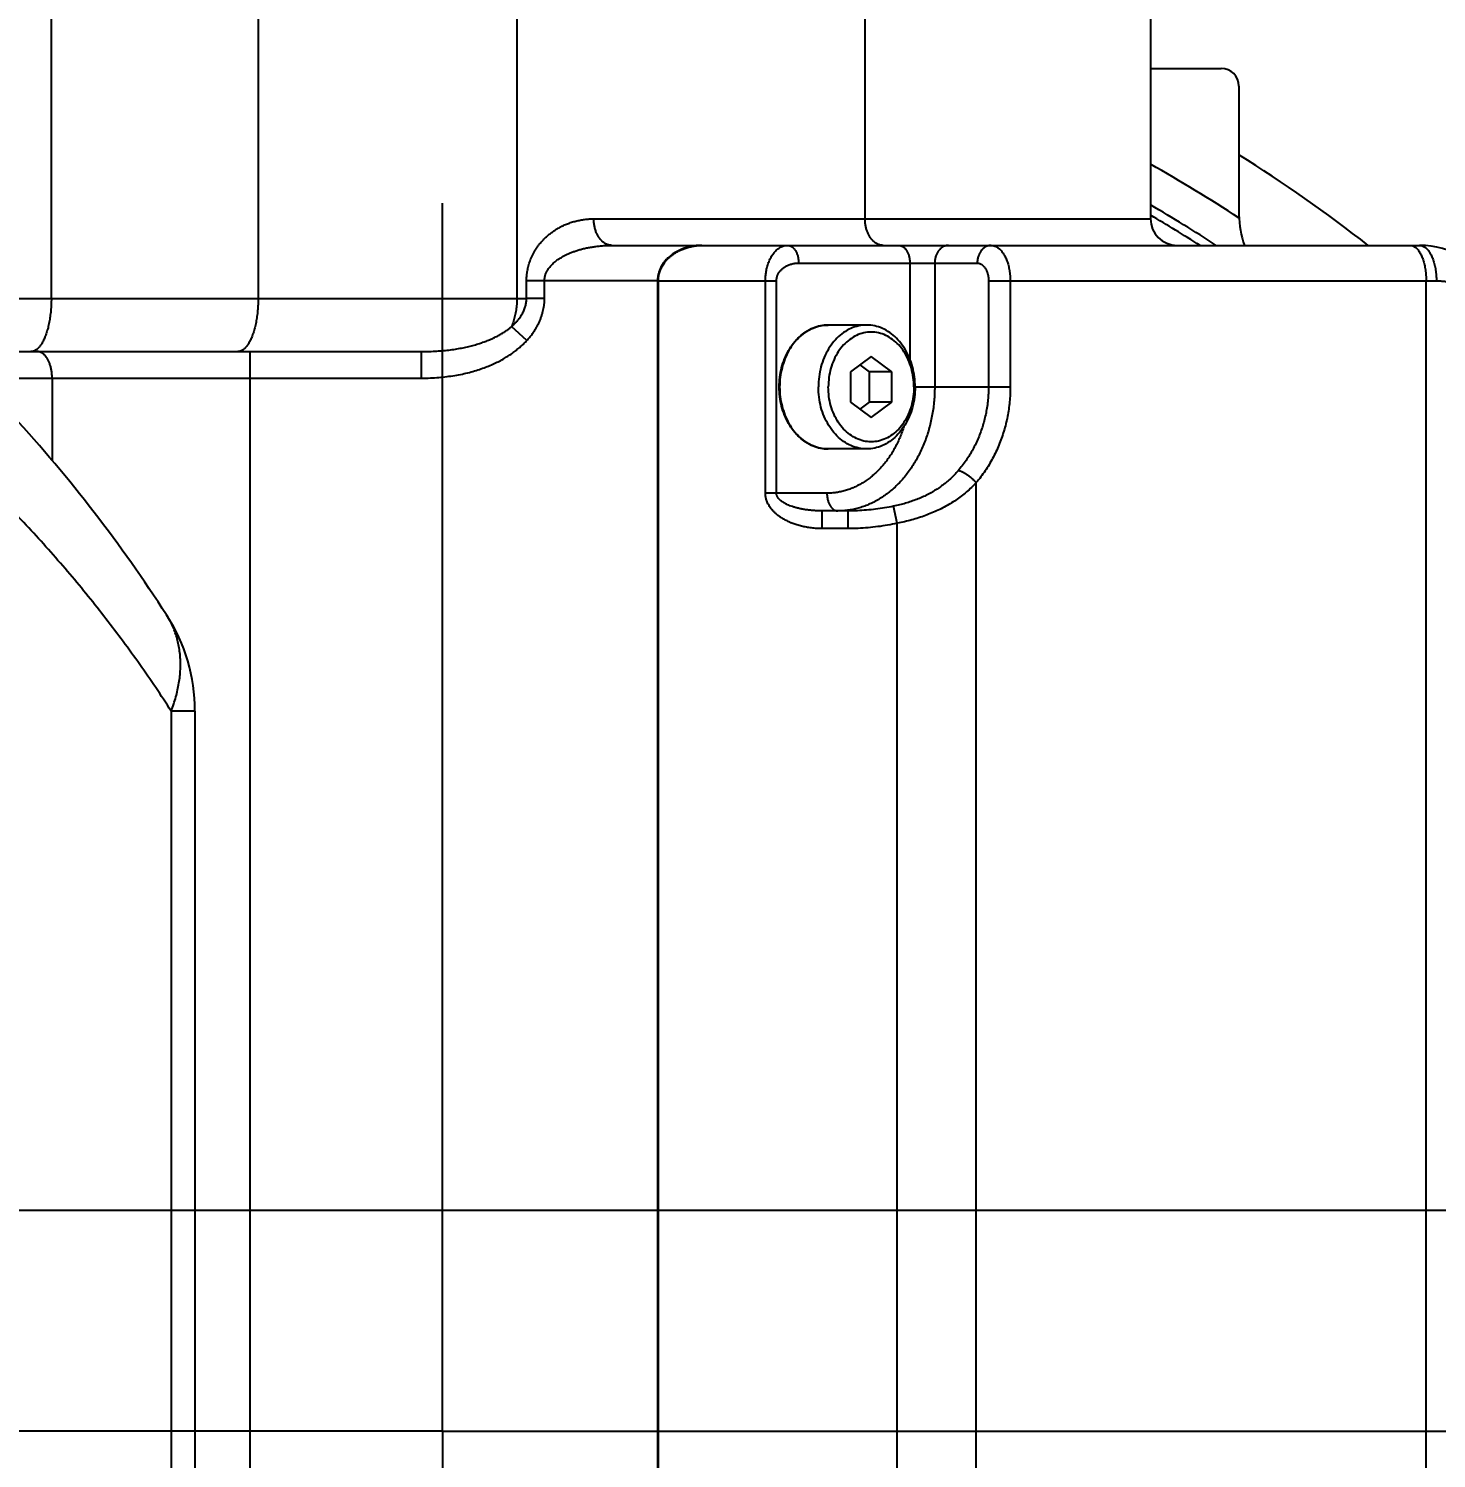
# Model space of a CAD drawing. Extents: x 0 to 3364, y 0 to 2376.
# Drawn here: x 1800.1 to 1879.7, y 1925.4 to 2006.2 of the extents above; entities that cross this region are included whole.
import ezdxf

# ---------------------------------------------------------------- set-up
doc = ezdxf.new("R2010")
doc.units = 0
doc.header["$LTSCALE"] = 185.02
doc.header["$PDMODE"] = 3
doc.header["$PDSIZE"] = 0.3125
doc.linetypes.add('CENTER', pattern=[0.6, 0.375, -0.075, 0.075, -0.075])
doc.layers.get('0').update_dxf_attribs({"linetype": 'CONTINUOUS'})
doc.layers.get('DEFPOINTS').update_dxf_attribs({"linetype": 'CONTINUOUS'})
doc.layers.add('95_ALL_DIM', color=7, linetype='CONTINUOUS')
doc.layers.add('DEFAULT_1', color=7, linetype='CENTER')
doc.styles.get("Standard").update_dxf_attribs({"font": 'txt', "width": 0.8})
doc.dimstyles.new('DIMSTYLE_17', dxfattribs={"dimtxt": 16, "dimasz": 6, "dimexe": 0.18, "dimexo": 0.0625, "dimgap": 0.09, "dimtad": 1, "dimtih": 1, "dimtoh": 1, "dimdec": 3, "dimdsep": 46, "dimtxsty": 'Standard', "dimblk": 'OPEN', "dimblk1": 'OPEN', "dimblk2": 'OPEN', "dimcen": 0.09, "dimadec": 0, "dimazin": 0, "dimtp": 0.1, "dimtm": 0.1, "dimtfac": 1, "dimtdec": 3, "dimtofl": 0, "dimtmove": 0, "dimatfit": 3, "dimldrblk": 'OPEN', "dimfxl": 1, "dimtolj": 1, "dimarcsym": 0})
doc.dimstyles.new('DIMSTYLE_5', dxfattribs={"dimtxt": 16, "dimasz": 6, "dimexe": 0.18, "dimexo": 0.0625, "dimgap": 0.09, "dimtad": 1, "dimdec": 3, "dimdsep": 46, "dimtxsty": 'Standard', "dimblk": 'OPEN', "dimblk1": 'OPEN', "dimblk2": 'OPEN', "dimcen": 0.09, "dimadec": 0, "dimazin": 0, "dimtp": 0.2, "dimtm": 0.2, "dimtfac": 1, "dimtdec": 3, "dimtofl": 0, "dimtmove": 0, "dimatfit": 3, "dimldrblk": 'OPEN', "dimfxl": 1, "dimtolj": 1, "dimarcsym": 0})

# ---------------------------------------------------------------- blocks, each defined once
blk = doc.blocks.new('_OPEN')
at = {"color": 0, "linetype": 'ByBlock'}
for p, q in [((0, 0), (-1, 0.233)), ((-1, -0.233), (0, 0)), ((-1, 0), (0, 0))]:
    blk.add_line(p, q, dxfattribs=at)
blk = doc.blocks.new('*D19')
at = {"layer": '95_ALL_DIM', "color": 0, "transparency": 16777216}
for p, q in [((2091.024, 1945.458), (2091.024, 1951.458)), ((1750.005, 1939.458), (2091.204, 1939.458)), ((1750.005, 1914.458), (2091.204, 1914.458)), ((2091.024, 1908.458), (2091.024, 1902.458))]:
    blk.add_line(p, q, dxfattribs=at)
at = {"layer": 'DEFPOINTS', "color": 0, "transparency": 16777216}
for p in [(1749.942, 1939.458), (1749.942, 1914.458), (2091.024, 1914.458)]:
    blk.add_point(p, dxfattribs=at)
at = {"layer": '95_ALL_DIM', "color": 0, "transparency": 16777216, "xscale": 6, "yscale": 6, "zscale": 6}
for p, rotation in [((2091.024, 1939.458), 270), ((2091.024, 1914.458), 90)]:
    blk.add_blockref('_OPEN', p, dxfattribs=dict(at, rotation=rotation))
at = {"layer": '95_ALL_DIM', "color": 0, "transparency": 16777216, "insert": (2082.934, 1926.741), "char_height": 16, "attachment_point": 5, "rotation": 90}
blk.add_mtext('\\A1;25', dxfattribs=at)
blk = doc.blocks.new('*D20')
at = {"layer": '95_ALL_DIM', "color": 0, "transparency": 16777216}
for p, q in [((2051.024, 1939.458), (2051.024, 1991.523)), ((1760.31, 1939.458), (2051.204, 1939.458)), ((2051.024, 1932.958), (2051.024, 1933.458)), ((2035.387, 1926.958), (2051.204, 1926.958))]:
    blk.add_line(p, q, dxfattribs=at)
at = {"layer": 'DEFPOINTS', "color": 0, "transparency": 16777216}
for p in [(1760.247, 1939.458), (2035.324, 1926.958), (2051.024, 1926.958)]:
    blk.add_point(p, dxfattribs=at)
at = {"layer": '95_ALL_DIM', "color": 0, "transparency": 16777216, "xscale": 6, "yscale": 6, "zscale": 6}
for p, rotation in [((2051.024, 1939.458), 90), ((2051.024, 1926.958), 270)]:
    blk.add_blockref('_OPEN', p, dxfattribs=dict(at, rotation=rotation))
at = {"layer": '95_ALL_DIM', "color": 0, "transparency": 16777216, "insert": (2042.934, 1974.366), "char_height": 16, "attachment_point": 5, "rotation": 90}
blk.add_mtext('\\A1;12.5', dxfattribs=at)
blk = doc.blocks.new('*D71')
at = {"layer": '95_ALL_DIM', "color": 0, "transparency": 16777216}
for p, q in [((1808.951, 2077.958), (1750.123, 1943.124)), ((1981.582, 2077.958), (1808.951, 2077.958))]:
    blk.add_line(p, q, dxfattribs=at)
at = {"layer": 'DEFPOINTS', "color": 0, "transparency": 16777216}
for p in [(1749.324, 1941.291), (1747.724, 1937.625)]:
    blk.add_point(p, dxfattribs=at)
at = {"layer": '95_ALL_DIM', "color": 0, "transparency": 16777216, "xscale": 6, "yscale": 6, "zscale": 6, "rotation": 246.4286465840436}
blk.add_blockref('_OPEN', (1747.724, 1937.625), dxfattribs=at)
at = {"layer": '95_ALL_DIM', "color": 0, "transparency": 16777216, "insert": (1900.515, 2088.714), "char_height": 16, "attachment_point": 5}
blk.add_mtext('\\A1;4-M∅4 depth 7', dxfattribs=at)

msp = doc.modelspace()

# ---------------------------------------------------------------- linework, layer by layer
for p, q in [((1801.4124, 1990.9577), (1801.4124, 2011.9577)), ((1813.1003, 2011.9577), (1813.1003, 1990.9577)), ((1827.7228, 2011.9577), (1827.7228, 1990.9577)), ((1847.3933, 1995.4577), (1847.3933, 2011.9577)), ((1863.5239, 2011.9577), (1863.5239, 1995.4577)), ((1863.5239, 2003.9577), (1867.5239, 2003.9577)), ((1868.5239, 2002.9577), (1868.5239, 1995.6963)), ((1832.0645, 1995.4577), (1863.5239, 1995.4577)), ((1833.0806, 1993.9577), (1878.7274, 1993.9577)), ((1843.6386, 1992.9577), (1853.7337, 1992.9577)), ((1849.9234, 1992.9577), (1849.9234, 1987.5408)), ((1851.3289, 1992.9577), (1851.3289, 1985.9577)), ((1835.6676, 1991.9577), (1828.2636, 1991.9577)), ((1828.2636, 1990.9577), (1828.2636, 1991.9577)), ((1829.2797, 1990.9577), (1829.2797, 1991.9576)), ((1835.6676, 1991.9577), (1835.6676, 1861.9577)), ((1835.7116, 1991.9577), (1842.3886, 1991.9577)), ((1835.7116, 1861.9577), (1835.7116, 1991.9577)), ((1841.7639, 1979.9577), (1841.7639, 1991.9576)), ((1842.3886, 1979.9577), (1842.3886, 1991.9577)), ((1854.3726, 1991.9577), (1879.6798, 1991.9577)), ((1854.3726, 1991.9577), (1854.3726, 1985.9577)), ((1855.6007, 1991.9576), (1855.6007, 1985.9577)), ((1879.1001, 1861.9577), (1879.1001, 1991.9577)), ((1772.5239, 1990.9577), (1827.7228, 1990.9577)), ((1827.7228, 1990.9577), (1828.2636, 1990.9577)), ((1829.2797, 1990.9577), (1828.2636, 1990.9577)), ((1828.2803, 1988.5839), (1827.4171, 1989.3751)), ((1847.4871, 1989.4577), (1845.3006, 1989.4577)), ((1772.5239, 1987.9577), (1822.3356, 1987.9577)), ((1812.6385, 1865.9577), (1812.6385, 1987.9577)), ((1822.3356, 1986.4577), (1822.3356, 1987.9577)), ((1847.7369, 1987.6777), (1846.5738, 1986.8177)), ((1847.6507, 1986.8177), (1847.1122, 1987.2158)), ((1848.9001, 1986.8177), (1847.7369, 1987.6777)), ((1781.182, 1986.4577), (1822.3356, 1986.4577)), ((1801.4547, 1986.4577), (1801.4547, 1981.8116)), ((1846.5738, 1986.8177), (1846.5738, 1985.0977)), ((1848.9001, 1986.8177), (1847.6507, 1986.8177)), ((1847.6507, 1985.0977), (1847.6507, 1986.8177)), ((1848.9001, 1985.0977), (1848.9001, 1986.8177)), ((1850.2201, 1985.9577), (1855.6007, 1985.9577)), ((1846.5738, 1985.0977), (1847.7369, 1984.2377)), ((1847.1122, 1984.6995), (1847.6507, 1985.0977)), ((1848.9001, 1985.0977), (1847.6507, 1985.0977)), ((1847.7369, 1984.2377), (1848.9001, 1985.0977)), ((1847.4871, 1982.4577), (1845.3006, 1982.4577)), ((1845.2382, 1979.9577), (1841.7639, 1979.9577)), ((1853.6793, 1873.361), (1853.6793, 1980.5543)), ((1849.2071, 1978.2556), (1848.996, 1979.2184)), ((1846.4372, 1978.9577), (1844.9655, 1978.9577)), ((1844.9655, 1977.9577), (1844.9655, 1978.9577)), ((1846.4372, 1977.9577), (1846.4372, 1978.9577)), ((1846.4372, 1977.9577), (1844.9655, 1977.9577)), ((1849.2071, 1875.6597), (1849.2071, 1978.2556)), ((1809.5239, 1967.6516), (1808.1842, 1967.6516)), ((1808.1842, 1967.6516), (1808.1842, 1886.2637)), ((1809.5239, 1967.6516), (1809.5239, 1886.2637))]:
    msp.add_line(p, q)
for centre, radius, start, end in [((1867.5239, 2002.9577), 1, 0, 90), ((1823.5239, 1926.9577), 82, 56.713535, 60.80333), ((1823.5239, 1926.9577), 85, 52.021368, 58.03398), ((1823.5239, 1926.9577), 80, 56.877822, 59.999968), ((1865.0239, 1995.4577), 1.5, 180, 270), ((1823.5239, 1926.9577), 79.5, 57.4379, 59.787955), ((1873.5239, 1995.6963), 5, 180, 200.348592), ((1878.7274, 1988.9577), 5, 30.8, 90.000023), ((1736.5239, 1926.9577), 85, 32.85988, 42.430764), ((1799.5239, 1967.6516), 10, 0, 32.85988)]:
    msp.add_arc(centre, radius, start, end)
for points, start_tangent, end_tangent in [([(1828.2636, 1991.9577), (1828.266, 1992.0825), (1828.2734, 1992.2089), (1828.2861, 1992.3375), (1828.3043, 1992.4684), (1828.3286, 1992.6021), (1828.3595, 1992.7386), (1828.3974, 1992.878), (1828.443, 1993.0201), (1828.4969, 1993.165), (1828.5598, 1993.3122), (1828.6323, 1993.4613), (1828.7146, 1993.6112), (1828.8068, 1993.7606), (1828.9091, 1993.9089), (1829.0223, 1994.0558), (1829.1469, 1994.2009), (1829.2834, 1994.3433), (1829.4319, 1994.4822), (1829.5928, 1994.6165), (1829.7662, 1994.7453), (1829.9519, 1994.8672), (1830.1498, 1994.9811), (1830.3592, 1995.0856), (1830.5797, 1995.1795), (1830.8103, 1995.2616), (1831.0496, 1995.3306), (1831.296, 1995.3854), (1831.5481, 1995.4252), (1831.8047, 1995.4495), (1832.0645, 1995.4577)], (0.0000095, 1), (1, -0.0000014)), ([(1833.0806, 1993.9577), (1833.0081, 1993.9615), (1832.936, 1993.9729), (1832.8646, 1993.9919), (1832.7943, 1994.0184), (1832.7255, 1994.0522), (1832.6585, 1994.0932), (1832.5937, 1994.1411), (1832.5313, 1994.1958), (1832.4717, 1994.2568), (1832.4152, 1994.324), (1832.3621, 1994.397), (1832.3127, 1994.4754), (1832.2672, 1994.5587), (1832.2258, 1994.6467), (1832.1888, 1994.7388), (1832.1563, 1994.8345), (1832.1286, 1994.9335), (1832.1057, 1995.0351), (1832.0877, 1995.1388), (1832.0749, 1995.2442), (1832.0671, 1995.3506), (1832.0645, 1995.4577)], (-1, 0), (0, 1)), ([(1848.4094, 1993.9577), (1848.3401, 1993.9611), (1848.2711, 1993.9716), (1848.2027, 1993.989), (1848.1353, 1994.0133), (1848.0692, 1994.0443), (1848.0046, 1994.0818), (1847.942, 1994.1258), (1847.8815, 1994.176), (1847.8235, 1994.2322), (1847.7682, 1994.2941), (1847.7159, 1994.3614), (1847.6668, 1994.4338), (1847.6212, 1994.511), (1847.5793, 1994.5926), (1847.5413, 1994.6783), (1847.5073, 1994.7676), (1847.4775, 1994.8601), (1847.452, 1994.9553), (1847.431, 1995.053), (1847.4146, 1995.1525), (1847.4028, 1995.2534), (1847.3957, 1995.3553), (1847.3933, 1995.4577)], (-1, 0), (0, 1)), ([(1829.2797, 1991.9576), (1829.2821, 1992.029), (1829.2895, 1992.1013), (1829.3022, 1992.1747), (1829.3204, 1992.2495), (1829.3447, 1992.3259), (1829.3755, 1992.4039), (1829.4135, 1992.4836), (1829.4591, 1992.5648), (1829.513, 1992.6475), (1829.5759, 1992.7317), (1829.6484, 1992.8169), (1829.7306, 1992.9025), (1829.8228, 1992.9879), (1829.9252, 1993.0727), (1830.0384, 1993.1566), (1830.163, 1993.2395), (1830.2995, 1993.3209), (1830.448, 1993.4003), (1830.6089, 1993.477), (1830.7822, 1993.5506), (1830.968, 1993.6203), (1831.1658, 1993.6853), (1831.3753, 1993.7451), (1831.5958, 1993.7987), (1831.8264, 1993.8456), (1832.0657, 1993.885), (1832.3121, 1993.9163), (1832.5642, 1993.9391), (1832.8207, 1993.953), (1833.0806, 1993.9577)], (0.0000078, 1), (1, -0.0000002)), ([(1838.1676, 1993.9577), (1837.968, 1993.9513), (1837.7706, 1993.9323), (1837.5776, 1993.9012), (1837.3909, 1993.8587), (1837.2121, 1993.8058), (1837.0427, 1993.7437), (1836.8835, 1993.6736), (1836.7353, 1993.5969), (1836.5985, 1993.5146), (1836.4731, 1993.4281), (1836.359, 1993.3384), (1836.2558, 1993.2464), (1836.1632, 1993.1529), (1836.0805, 1993.0585), (1836.0071, 1992.9639), (1835.9426, 1992.8694), (1835.8861, 1992.7754), (1835.8373, 1992.6819), (1835.7955, 1992.5891), (1835.7603, 1992.4971), (1835.7312, 1992.4059), (1835.7079, 1992.3153), (1835.6901, 1992.2253), (1835.6776, 1992.1358), (1835.6701, 1992.0467), (1835.6676, 1991.9577)], (-1, 0), (0, -1)), ([(1835.7116, 1991.9577), (1835.7154, 1992.0679), (1835.7268, 1992.1785), (1835.7462, 1992.2897), (1835.774, 1992.4017), (1835.8105, 1992.5148), (1835.8566, 1992.629), (1835.9131, 1992.7444), (1835.9809, 1992.8607), (1836.0612, 1992.9777), (1836.155, 1993.0948), (1836.2635, 1993.2111), (1836.3878, 1993.3256), (1836.5287, 1993.4367), (1836.687, 1993.5427), (1836.8628, 1993.6416), (1837.0556, 1993.731), (1837.2645, 1993.8086), (1837.4875, 1993.8719), (1837.7221, 1993.9189), (1837.9647, 1993.9479), (1838.1676, 1993.9573)], (0, 1), (0.9999012, 0.0140533)), ([(1838.1676, 1993.9573), (1838.2116, 1993.9577)], (0.9999012, 0.0140533), (1, 0)), ([(1841.7639, 1991.9576), (1841.7663, 1992.0827), (1841.774, 1992.2111), (1841.7872, 1992.342), (1841.8063, 1992.4741), (1841.8314, 1992.6062), (1841.8627, 1992.7371), (1841.9002, 1992.8659), (1841.9439, 1992.9915), (1841.9938, 1993.1134), (1842.0499, 1993.2309), (1842.1123, 1993.343), (1842.1809, 1993.4489), (1842.2555, 1993.5475), (1842.3358, 1993.6378), (1842.4215, 1993.7187), (1842.512, 1993.7894), (1842.6069, 1993.8487), (1842.7053, 1993.8958), (1842.8066, 1993.93), (1842.9098, 1993.9507), (1843.0139, 1993.9577)], (0.0000429, 1), (1, -0.0000031)), ([(1843.0139, 1993.9577), (1843.0715, 1993.9534), (1843.1287, 1993.9406), (1843.1849, 1993.9195), (1843.2396, 1993.8901), (1843.2923, 1993.8528), (1843.3428, 1993.8079), (1843.3904, 1993.7557), (1843.4348, 1993.6967), (1843.4756, 1993.6313), (1843.5124, 1993.5603), (1843.545, 1993.4841), (1843.5731, 1993.4034), (1843.5964, 1993.3189), (1843.6147, 1993.2313), (1843.628, 1993.1414), (1843.6359, 1993.0499), (1843.6386, 1992.9577)], (1, 0), (0, -1)), ([(1849.2987, 1993.9577), (1849.3563, 1993.9534), (1849.4135, 1993.9406), (1849.4696, 1993.9195), (1849.5243, 1993.8901), (1849.5771, 1993.8528), (1849.6275, 1993.8079), (1849.6751, 1993.7557), (1849.7195, 1993.6967), (1849.7603, 1993.6313), (1849.7972, 1993.5603), (1849.8298, 1993.4841), (1849.8579, 1993.4034), (1849.8812, 1993.3189), (1849.8995, 1993.2313), (1849.9127, 1993.1414), (1849.9207, 1993.0499), (1849.9234, 1992.9577)], (1, 0), (0, -1)), ([(1852.1098, 1993.9577), (1852.0378, 1993.9534), (1851.9663, 1993.9406), (1851.8961, 1993.9195), (1851.8277, 1993.8901), (1851.7617, 1993.8528), (1851.6987, 1993.8079), (1851.6392, 1993.7557), (1851.5837, 1993.6967), (1851.5327, 1993.6313), (1851.4867, 1993.5603), (1851.4459, 1993.4841), (1851.4108, 1993.4034), (1851.3817, 1993.3189), (1851.3587, 1993.2313), (1851.3422, 1993.1414), (1851.3323, 1993.0499), (1851.3289, 1992.9577)], (-1, 0), (0, -1)), ([(1854.5146, 1993.9577), (1854.4426, 1993.9534), (1854.3711, 1993.9406), (1854.3009, 1993.9195), (1854.2325, 1993.8901), (1854.1665, 1993.8528), (1854.1035, 1993.8079), (1854.044, 1993.7557), (1853.9885, 1993.6967), (1853.9375, 1993.6313), (1853.8915, 1993.5603), (1853.8507, 1993.4841), (1853.8156, 1993.4034), (1853.7865, 1993.3189), (1853.7635, 1993.2313), (1853.747, 1993.1414), (1853.7371, 1993.0499), (1853.7337, 1992.9577)], (-1, 0), (0, -1)), ([(1854.5146, 1993.9577), (1854.596, 1993.952), (1854.677, 1993.9352), (1854.7571, 1993.9072), (1854.8358, 1993.8682), (1854.9126, 1993.8185), (1854.9872, 1993.7584), (1855.0591, 1993.6882), (1855.1279, 1993.6083), (1855.1932, 1993.5192), (1855.2547, 1993.4214), (1855.3121, 1993.3154), (1855.3649, 1993.202), (1855.413, 1993.0816), (1855.456, 1992.955), (1855.4938, 1992.823), (1855.5261, 1992.6861), (1855.5528, 1992.5453), (1855.5737, 1992.4012), (1855.5887, 1992.2547), (1855.5977, 1992.1066), (1855.6007, 1991.9576)], (1, -0.0000062), (0.0000021, -1)), ([(1878.2057, 1993.9577), (1878.2759, 1993.9515), (1878.3456, 1993.933), (1878.4145, 1993.9024), (1878.4821, 1993.8598), (1878.548, 1993.8054), (1878.6117, 1993.7397), (1878.673, 1993.6629), (1878.7314, 1993.5757), (1878.7866, 1993.4785), (1878.8381, 1993.3719), (1878.8858, 1993.2565), (1878.9293, 1993.1332), (1878.9683, 1993.0026), (1879.0026, 1992.8656), (1879.032, 1992.723), (1879.0563, 1992.5757), (1879.0754, 1992.4245), (1879.0891, 1992.2705), (1879.0974, 1992.1146), (1879.1001, 1991.9577)], (1, 0), (0, -1)), ([(1878.7274, 1993.9577), (1878.8021, 1993.9515), (1878.8764, 1993.933), (1878.9498, 1993.9024), (1879.0217, 1993.8598), (1879.0919, 1993.8054), (1879.1598, 1993.7397), (1879.225, 1993.6629), (1879.2872, 1993.5757), (1879.346, 1993.4785), (1879.4009, 1993.3719), (1879.4516, 1993.2565), (1879.4979, 1993.1332), (1879.5395, 1993.0026), (1879.576, 1992.8656), (1879.6073, 1992.723), (1879.6332, 1992.5757), (1879.6535, 1992.4245), (1879.6681, 1992.2705), (1879.6769, 1992.1146), (1879.6798, 1991.9577)], (1, 0), (0, -1)), ([(1842.3886, 1991.9577), (1842.391, 1992.0202), (1842.3987, 1992.0844), (1842.4119, 1992.1498), (1842.431, 1992.2159), (1842.4561, 1992.2819), (1842.4874, 1992.3474), (1842.5249, 1992.4118), (1842.5686, 1992.4746), (1842.6184, 1992.5355), (1842.6746, 1992.5943), (1842.737, 1992.6503), (1842.8056, 1992.7033), (1842.8802, 1992.7526), (1842.9605, 1992.7977), (1843.0461, 1992.8382), (1843.1367, 1992.8735), (1843.2316, 1992.9032), (1843.3301, 1992.9267), (1843.4313, 1992.9438), (1843.5345, 1992.9542), (1843.6386, 1992.9577)], (0.0000134, 1), (1, 0.0000003)), ([(1853.7337, 1992.9577), (1853.7816, 1992.9548), (1853.8293, 1992.9464), (1853.8764, 1992.9324), (1853.9226, 1992.9129), (1853.9678, 1992.8881), (1854.0117, 1992.858), (1854.054, 1992.8229), (1854.0945, 1992.783), (1854.1329, 1992.7384), (1854.1691, 1992.6895), (1854.2028, 1992.6365), (1854.2339, 1992.5798), (1854.2622, 1992.5196), (1854.2875, 1992.4563), (1854.3097, 1992.3903), (1854.3287, 1992.3219), (1854.3444, 1992.2515), (1854.3567, 1992.1794), (1854.3655, 1992.1062), (1854.3708, 1992.0321), (1854.3726, 1991.9577)], (1, -0.0000099), (0.0000043, -1)), ([(1879.6798, 1991.9577), (1879.8829, 1991.9521), (1880.0859, 1991.9353), (1880.2879, 1991.9073), (1880.4881, 1991.8681), (1880.6855, 1991.8179), (1880.8792, 1991.7567), (1881.0684, 1991.685), (1881.2522, 1991.6029), (1881.4298, 1991.5109), (1881.6004, 1991.4096), (1881.7631, 1991.2996), (1881.9173, 1991.1814), (1882.0623, 1991.0558), (1882.1977, 1990.9236), (1882.3231, 1990.7854), (1882.4383, 1990.6418), (1882.543, 1990.4938)], (1, -0.0000014), (0.5522119, -0.8337038)), ([(1801.4124, 1990.9577), (1801.4104, 1990.7832), (1801.4046, 1990.6094), (1801.3949, 1990.4367), (1801.3813, 1990.2658), (1801.3639, 1990.0972), (1801.3428, 1989.9316), (1801.318, 1989.7694), (1801.2896, 1989.6113), (1801.2577, 1989.4577), (1801.2224, 1989.3091), (1801.1839, 1989.1662), (1801.1422, 1989.0293), (1801.0976, 1988.8989), (1801.0501, 1988.7755), (1800.9999, 1988.6595), (1800.9472, 1988.5513), (1800.8922, 1988.4512), (1800.835, 1988.3596), (1800.7759, 1988.2768), (1800.715, 1988.203), (1800.6526, 1988.1386), (1800.5888, 1988.0837), (1800.5239, 1988.0385), (1800.4581, 1988.0032), (1800.3917, 1987.9779), (1800.3247, 1987.9627), (1800.2576, 1987.9577)], (0, -1), (-1, 0)), ([(1813.1003, 1990.9577), (1813.0983, 1990.7832), (1813.0925, 1990.6094), (1813.0827, 1990.4367), (1813.0691, 1990.2658), (1813.0518, 1990.0972), (1813.0306, 1989.9316), (1813.0058, 1989.7694), (1812.9774, 1989.6113), (1812.9456, 1989.4577), (1812.9103, 1989.3091), (1812.8718, 1989.1662), (1812.8301, 1989.0293), (1812.7854, 1988.8989), (1812.7379, 1988.7755), (1812.6878, 1988.6595), (1812.6351, 1988.5513), (1812.58, 1988.4512), (1812.5229, 1988.3596), (1812.4637, 1988.2768), (1812.4029, 1988.203), (1812.3404, 1988.1386), (1812.2767, 1988.0837), (1812.2118, 1988.0385), (1812.146, 1988.0032), (1812.0795, 1987.9779), (1812.0126, 1987.9627), (1811.9455, 1987.9577)], (0, -1), (-1, 0)), ([(1827.7228, 1990.9577), (1827.7196, 1990.791), (1827.7102, 1990.625), (1827.6946, 1990.4599), (1827.6728, 1990.2964), (1827.6449, 1990.1349), (1827.6109, 1989.9759), (1827.571, 1989.82), (1827.5253, 1989.6676), (1827.4739, 1989.5192), (1827.4171, 1989.3752)], (0, -1), (-0.3876857, -0.9217916)), ([(1827.4171, 1989.3752), (1827.5476, 1989.4932), (1827.666, 1989.6122), (1827.7721, 1989.7314), (1827.8662, 1989.8502), (1827.9485, 1989.9678), (1828.0196, 1990.0839), (1828.0804, 1990.1982), (1828.1314, 1990.311), (1828.1733, 1990.4223), (1828.2067, 1990.532), (1828.232, 1990.6402), (1828.2497, 1990.7471), (1828.2602, 1990.8528), (1828.2636, 1990.9577)], (0.7586972, 0.6514435), (0.0000048, 1)), ([(1828.2803, 1988.5839), (1828.4344, 1988.761), (1828.5741, 1988.9395), (1828.6994, 1989.1183), (1828.8105, 1989.2964), (1828.9077, 1989.4729), (1828.9917, 1989.647), (1829.0633, 1989.8185), (1829.1236, 1989.9877), (1829.1731, 1990.1546), (1829.2125, 1990.3191), (1829.2424, 1990.4815), (1829.2633, 1990.6418), (1829.2757, 1990.8004), (1829.2797, 1990.9577)], (0.6757131, 0.7371647), (0.0000085, 1)), ([(1822.3356, 1987.9577), (1822.77, 1987.9644), (1823.1871, 1987.9842), (1823.5868, 1988.016), (1823.9693, 1988.0592), (1824.3337, 1988.1129), (1824.6788, 1988.1761), (1825.0047, 1988.2478), (1825.3115, 1988.3272), (1825.5994, 1988.4134), (1825.8686, 1988.5055), (1826.1196, 1988.6029), (1826.3529, 1988.7046), (1826.5692, 1988.8102), (1826.769, 1988.9189), (1826.9529, 1989.0301), (1827.1217, 1989.1435), (1827.2761, 1989.2585), (1827.4171, 1989.3752)], (1, -0.0000003), (0.7534666, 0.6574861)), ([(1842.5457, 1985.9577), (1842.5796, 1986.5059), (1842.6807, 1987.0407), (1842.8464, 1987.5488), (1843.0727, 1988.0177), (1843.3541, 1988.4357), (1843.6835, 1988.7922), (1844.0525, 1989.0785), (1844.4517, 1989.2877), (1844.8711, 1989.4149), (1845.3006, 1989.4577)], (0, 1), (1, 0)), ([(1845.3006, 1989.4577), (1844.8731, 1989.4146), (1844.4561, 1989.2864), (1844.0598, 1989.0761), (1843.6942, 1988.7892), (1843.3682, 1988.4327), (1843.0897, 1988.0152), (1842.8655, 1987.5466), (1842.7013, 1987.0389), (1842.6012, 1986.505), (1842.5676, 1985.9577)], (-1, 0), (0, -1)), ([(1847.4871, 1989.4576), (1847.2614, 1989.4457), (1846.8161, 1989.3506), (1846.3892, 1989.1629), (1845.9922, 1988.8877), (1845.636, 1988.5327), (1845.3303, 1988.1074), (1845.0834, 1987.6235), (1844.9021, 1987.0941), (1844.7913, 1986.5337), (1844.754, 1985.9577)], (-1, 0), (0, -1)), ([(1850.1576, 1985.9577), (1850.1209, 1986.496), (1850.0116, 1987.0179), (1849.8333, 1987.5077), (1849.5913, 1987.9503), (1849.2929, 1988.3324), (1848.9473, 1988.6423), (1848.5649, 1988.8707), (1848.1573, 1989.0106), (1847.7369, 1989.0577), (1847.3166, 1989.0106), (1846.909, 1988.8707), (1846.5266, 1988.6423), (1846.1809, 1988.3324), (1845.8826, 1987.9503), (1845.6406, 1987.5077), (1845.4622, 1987.0179), (1845.353, 1986.496), (1845.3162, 1985.9577)], (0, 1), (0, -1)), ([(1850.2201, 1985.9577), (1850.1828, 1986.5337), (1850.072, 1987.0941), (1849.8907, 1987.6235), (1849.6438, 1988.1074), (1849.3381, 1988.5327), (1848.9819, 1988.8877), (1848.5849, 1989.1629), (1848.158, 1989.3506), (1847.7127, 1989.4457), (1847.4871, 1989.4576)], (0, 1), (-1, 0)), ([(1822.3356, 1986.4577), (1822.8317, 1986.4678), (1823.3102, 1986.4974), (1823.7708, 1986.5452), (1824.2133, 1986.61), (1824.6364, 1986.6906), (1825.0387, 1986.7853), (1825.4199, 1986.8929), (1825.7799, 1987.012), (1826.1186, 1987.1412), (1826.4363, 1987.2795), (1826.7333, 1987.4255), (1827.0101, 1987.5781), (1827.2672, 1987.7365), (1827.5052, 1987.8995), (1827.7246, 1988.0664), (1827.9264, 1988.2364), (1828.1113, 1988.409), (1828.2803, 1988.5839)], (1, -0.0000014), (0.6757111, 0.7371666)), ([(1801.4547, 1986.4577), (1801.4527, 1986.56), (1801.4468, 1986.6619), (1801.4371, 1986.7628), (1801.4236, 1986.8623), (1801.4062, 1986.96), (1801.3852, 1987.0553), (1801.3606, 1987.1477), (1801.3325, 1987.237), (1801.3011, 1987.3227), (1801.2665, 1987.4043), (1801.2289, 1987.4815), (1801.1884, 1987.5539), (1801.1452, 1987.6212), (1801.0996, 1987.6831), (1801.0517, 1987.7393), (1801.0018, 1987.7895), (1800.95, 1987.8335), (1800.8968, 1987.871), (1800.8422, 1987.902), (1800.7865, 1987.9263), (1800.7301, 1987.9437), (1800.6731, 1987.9542), (1800.6159, 1987.9577)], (0, 1), (-1, 0)), ([(1845.3006, 1982.4577), (1844.8713, 1982.5003), (1844.4519, 1982.6276), (1844.0526, 1982.8367), (1843.6834, 1983.1232), (1843.3539, 1983.4799), (1843.0725, 1983.8981), (1842.8461, 1984.3671), (1842.6805, 1984.8751), (1842.5796, 1985.4097), (1842.5457, 1985.9577)], (-1, 0), (0, 1)), ([(1842.5676, 1985.9577), (1842.6012, 1985.4103), (1842.7013, 1984.8764), (1842.8655, 1984.3687), (1843.0897, 1983.9001), (1843.3682, 1983.4826), (1843.6942, 1983.1261), (1844.0598, 1982.8392), (1844.4561, 1982.629), (1844.8731, 1982.5007), (1845.3006, 1982.4577)], (0, -1), (1, 0)), ([(1847.4871, 1982.4577), (1847.2614, 1982.4696), (1846.8161, 1982.5648), (1846.3892, 1982.7524), (1845.9922, 1983.0276), (1845.636, 1983.3826), (1845.3303, 1983.8079), (1845.0834, 1984.2918), (1844.9021, 1984.8212), (1844.7913, 1985.3816), (1844.754, 1985.9577)], (-1, 0), (0, 1)), ([(1850.1576, 1985.9577), (1850.1209, 1985.4193), (1850.0116, 1984.8974), (1849.8333, 1984.4077), (1849.5913, 1983.965), (1849.2929, 1983.5829), (1848.9473, 1983.273), (1848.5649, 1983.0446), (1848.1573, 1982.9047), (1847.7369, 1982.8577), (1847.3166, 1982.9047), (1846.909, 1983.0446), (1846.5266, 1983.273), (1846.1809, 1983.5829), (1845.8826, 1983.965), (1845.6406, 1984.4077), (1845.4622, 1984.8974), (1845.353, 1985.4193), (1845.3162, 1985.9577)], (0, -1), (0, 1)), ([(1851.3289, 1985.9577), (1851.3203, 1985.5652), (1851.2946, 1985.1739), (1851.2517, 1984.7851), (1851.1919, 1984.4), (1851.1153, 1984.0198), (1851.0222, 1983.6457), (1850.9129, 1983.2789), (1850.7876, 1982.9205), (1850.6469, 1982.5716), (1850.4911, 1982.2334), (1850.3208, 1981.907), (1850.1364, 1981.5932), (1849.9386, 1981.2932), (1849.728, 1981.0079), (1849.5052, 1980.7382), (1849.2709, 1980.4848), (1849.0259, 1980.2487), (1848.771, 1980.0306), (1848.5069, 1979.8311), (1848.2345, 1979.6509), (1847.9546, 1979.4905), (1847.6682, 1979.3505), (1847.376, 1979.2312), (1847.0792, 1979.1332), (1846.7784, 1979.0566), (1846.4748, 1979.0017), (1846.1693, 1978.9687), (1845.8628, 1978.9577)], (0, -1), (-1, 0)), ([(1850.2201, 1985.9577), (1850.1828, 1985.3816), (1850.072, 1984.8212), (1849.8907, 1984.2918), (1849.6438, 1983.8079), (1849.3381, 1983.3826), (1848.9819, 1983.0276), (1848.5849, 1982.7524), (1848.158, 1982.5648), (1847.7127, 1982.4696), (1847.4871, 1982.4577)], (0, -1), (-1, 0)), ([(1854.3726, 1985.9577), (1854.3636, 1985.5904), (1854.3365, 1985.223), (1854.2913, 1984.8567), (1854.2279, 1984.4931), (1854.1468, 1984.1335), (1854.048, 1983.7791), (1853.9317, 1983.4304), (1853.7982, 1983.0883), (1853.6478, 1982.7539), (1853.4808, 1982.4282), (1853.2977, 1982.112), (1853.0989, 1981.8062), (1852.8848, 1981.5117), (1852.6562, 1981.2297)], (-0.0000006, -1), (-0.6499932, -0.75994)), ([(1855.6007, 1985.9577), (1855.5906, 1985.538), (1855.5603, 1985.118), (1855.5096, 1984.6994), (1855.4387, 1984.2838), (1855.3479, 1983.8729), (1855.2373, 1983.4678), (1855.1071, 1983.0694), (1854.9577, 1982.6784), (1854.7893, 1982.2962), (1854.6024, 1981.9239), (1854.3974, 1981.5626), (1854.1748, 1981.2131), (1853.9352, 1980.8766), (1853.6793, 1980.5543)], (-0.0000017, -1), (-0.6422054, -0.7665326)), ([(1849.5833, 1983.7134), (1849.5667, 1983.6616), (1849.4594, 1983.3544), (1849.3388, 1983.0553), (1849.2052, 1982.7655), (1849.0592, 1982.4856), (1848.9012, 1982.2167), (1848.7316, 1981.9596), (1848.5511, 1981.715), (1848.3601, 1981.4838), (1848.1593, 1981.2667), (1847.9493, 1981.0643), (1847.7308, 1980.8773), (1847.5045, 1980.7063), (1847.271, 1980.5518), (1847.0311, 1980.4144), (1846.7856, 1980.2943), (1846.5352, 1980.1921), (1846.2807, 1980.1081), (1846.0229, 1980.0424), (1845.7627, 1979.9954), (1845.5008, 1979.9671), (1845.2382, 1979.9577)], (-0.3003932, -0.9538154), (-1, 0)), ([(1852.6562, 1981.2297), (1852.4404, 1980.9918), (1852.2125, 1980.7686), (1851.973, 1980.5598), (1851.7222, 1980.3654), (1851.4609, 1980.1856), (1851.1897, 1980.02), (1850.9081, 1979.8679), (1850.6166, 1979.7292), (1850.3147, 1979.6032), (1850.0014, 1979.4892), (1849.6776, 1979.3873), (1849.3433, 1979.2973), (1848.996, 1979.2184)], (-0.6499951, -0.7599384), (-0.9791014, -0.2033727)), ([(1853.6793, 1980.5543), (1853.6158, 1980.6187), (1853.5488, 1980.6826), (1853.4791, 1980.7453), (1853.4072, 1980.8063), (1853.3337, 1980.865), (1853.2593, 1980.921), (1853.1846, 1980.9738), (1853.1104, 1981.0228), (1853.0373, 1981.0676), (1852.9658, 1981.1079), (1852.8968, 1981.1432), (1852.8308, 1981.1733), (1852.7683, 1981.1979), (1852.7099, 1981.2168), (1852.6562, 1981.2297)], (-0.6905992, 0.7232377), (-0.9815801, 0.1910509)), ([(1844.9655, 1977.9577), (1844.661, 1977.9667), (1844.3644, 1977.9932), (1844.0781, 1978.036), (1843.8043, 1978.0938), (1843.5455, 1978.1651), (1843.3047, 1978.2478), (1843.0838, 1978.3395), (1842.8833, 1978.4384), (1842.703, 1978.5426), (1842.5424, 1978.6504), (1842.4006, 1978.7607), (1842.2764, 1978.8722), (1842.1687, 1978.9842), (1842.0764, 1979.0958), (1841.9987, 1979.2059), (1841.9347, 1979.3132), (1841.8831, 1979.417), (1841.8427, 1979.5166), (1841.8121, 1979.6118), (1841.79, 1979.7028), (1841.7751, 1979.7902), (1841.7666, 1979.8748), (1841.7639, 1979.9577)], (-1, -0.0000056), (-0.000018, 1)), ([(1844.9654, 1978.9577), (1844.7204, 1978.9622), (1844.4817, 1978.9754), (1844.2512, 1978.9968), (1844.0308, 1979.0257), (1843.8226, 1979.0614), (1843.6288, 1979.1027), (1843.451, 1979.1486), (1843.2895, 1979.198), (1843.1445, 1979.2501), (1843.0152, 1979.304), (1842.901, 1979.3592), (1842.8011, 1979.4149), (1842.7144, 1979.4709), (1842.6401, 1979.5267), (1842.5776, 1979.5817), (1842.526, 1979.6354), (1842.4845, 1979.6873), (1842.452, 1979.7371), (1842.4274, 1979.7847), (1842.4096, 1979.8302), (1842.3976, 1979.8739), (1842.3908, 1979.9162), (1842.3886, 1979.9577)], (-1, -0.000001), (-0.0000117, 1)), ([(1845.2382, 1979.9577), (1845.2408, 1979.8654), (1845.2488, 1979.7739), (1845.262, 1979.684), (1845.2803, 1979.5964), (1845.3036, 1979.5119), (1845.3317, 1979.4312), (1845.3643, 1979.355), (1845.4012, 1979.284), (1845.442, 1979.2186), (1845.4864, 1979.1596), (1845.534, 1979.1074), (1845.5844, 1979.0625), (1845.6372, 1979.0252), (1845.6919, 1978.9958), (1845.7481, 1978.9747), (1845.8052, 1978.9619), (1845.8628, 1978.9577)], (0, -1), (1, 0)), ([(1853.6793, 1980.5543), (1853.4111, 1980.2824), (1853.1288, 1980.0273), (1852.8327, 1979.7886), (1852.5235, 1979.5665), (1852.2022, 1979.361), (1851.8696, 1979.1718), (1851.525, 1978.998), (1851.1692, 1978.8394), (1850.8017, 1978.6954), (1850.4213, 1978.5651), (1850.0292, 1978.4487), (1849.6254, 1978.3459), (1849.2071, 1978.2556)], (-0.6813685, -0.7319405), (-0.9810751, -0.1936275)), ([(1848.996, 1979.2184), (1848.4975, 1979.1255), (1847.9908, 1979.0526), (1847.4775, 1979.0001), (1846.9591, 1978.9683), (1846.4372, 1978.9577)], (-0.9791017, -0.2033712), (-1, -0.0000001)), ([(1808.1842, 1967.6516), (1807.3125, 1968.9704), (1806.408, 1970.2778), (1805.4704, 1971.5734), (1804.499, 1972.857), (1803.4936, 1974.1277), (1802.454, 1975.3846), (1801.3803, 1976.6264), (1800.2728, 1977.8521), (1799.1316, 1979.0602)], (-0.5425861, 0.8400002), (-0.694701, 0.7192986)), ([(1849.2071, 1978.2556), (1848.6675, 1978.1495), (1848.119, 1978.0662), (1847.5633, 1978.0061), (1847.0021, 1977.9698), (1846.4372, 1977.9577)], (-0.9767894, -0.2142019), (-1, -0.0000003)), ([(1808.1842, 1967.6516), (1808.3274, 1968.0501), (1808.4482, 1968.4476), (1808.5464, 1968.843), (1808.6217, 1969.2354), (1808.6738, 1969.6238), (1808.7027, 1970.0072), (1808.7083, 1970.3846), (1808.6905, 1970.755), (1808.6494, 1971.1176), (1808.5852, 1971.4714), (1808.4979, 1971.8154), (1808.3878, 1972.1489), (1808.2553, 1972.4709), (1808.1005, 1972.7807), (1807.9239, 1973.0775)], (0.3609442, 0.9325874), (-0.5425864, 0.84))]:
    msp.add_spline(points, degree=3, dxfattribs=dict(start_tangent=start_tangent, end_tangent=end_tangent))
at = {"layer": 'DEFAULT_1'}
for q in [(1823.5239, 2035.8804), (1399.0718, 1926.9577), (1907.5239, 1926.9577), (1823.5239, 1812.845)]:
    msp.add_line((1823.5239, 1926.9577), q, dxfattribs=at)

# ---------------------------------------------------------------- dimensions: what is measured, and where the dimension line sits
at = {"layer": '95_ALL_DIM'}
dim = msp.add_diameter_dim_2p(p1=(1749.3237, 1941.2908), p2=(1747.7241, 1937.6245), text='4-M<> depth 7', dimstyle='DIMSTYLE_17', dxfattribs=at)
dim.commit()
dim.dimension.update_dxf_attribs({"geometry": '*D71', "text_midpoint": (1900.5151, 2077.9577), "dimtype": 163})
for base, p1, p2, picture, middle in [((2051.0239, 1926.9577), (1760.2473, 1939.4577), (2035.3242, 1926.9577), '*D20', (2051.0239, 1974.3661)), ((2091.0239, 1914.4577), (1749.9424, 1939.4577), (1749.9424, 1914.4577), '*D19', (2091.0239, 1926.7408))]:
    dim = msp.add_linear_dim(base=base, p1=p1, p2=p2, angle=270, dimstyle='DIMSTYLE_5', dxfattribs=at)
    dim.commit()
    dim.dimension.update_dxf_attribs({"geometry": picture, "text_midpoint": middle, "dimtype": 160})

doc.saveas('drawing.dxf')
